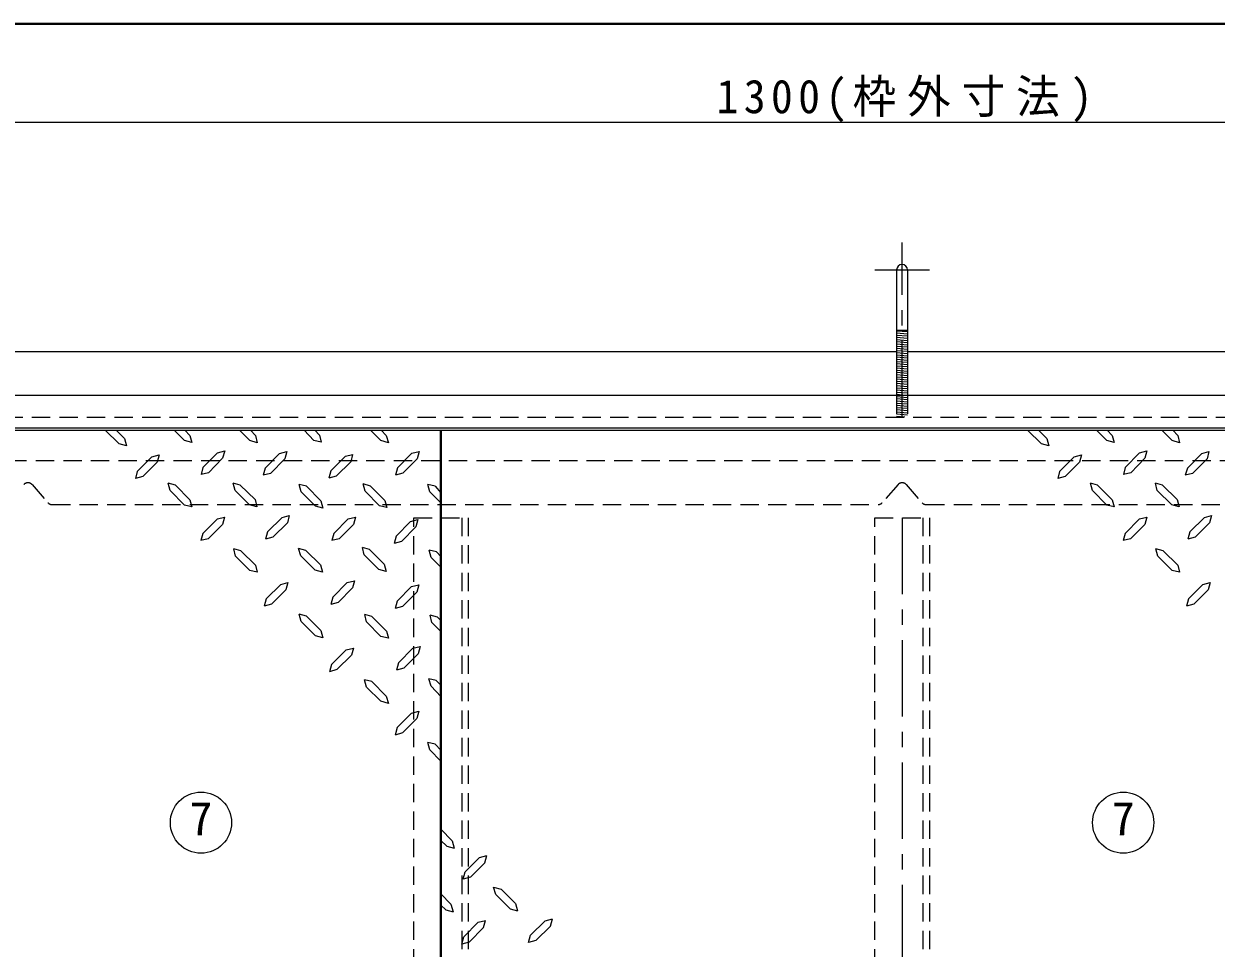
# Model space of a CAD drawing. Units: millimetres at full size, sheet at 1:7; details may follow other scales. Extents: x -1481 to 1354, y -996 to 971.
# Drawn here: x -680 to -134, y 548 to 971 of the extents above; entities that cross this region are included whole.
import ezdxf
from ezdxf.enums import TextEntityAlignment as Align

# ---------------------------------------------------------------- set-up
doc = ezdxf.new("R2010")
doc.units = ezdxf.units.MM
doc.header["$LTSCALE"] = 7
doc.linetypes.add('CHAIN1', pattern=[8, 5, -1, 1, -1])
doc.linetypes.add('DASHED1', pattern=[1.8, 1.2, -0.6])
doc.layers.add('0-0____1', color=4, linetype='Continuous', lineweight=9)
doc.styles.add('ＭＳ ゴシック', font='')
doc.styles.get('ＭＳ ゴシック').set_extended_font_data('MS Gothic')

msp = doc.modelspace()

# ---------------------------------------------------------------- linework, layer by layer
at = {"layer": '0-0____1', "color": 1, "lineweight": 40}
for p, q in [((1354.458, 970.732), (-1480.542, 970.732)), ((-489.042, 450.732), (-489.042, 784.732))]:
    msp.add_line(p, q, dxfattribs=at)
at = {"layer": '0-0____1'}
for p, q in [((-928.042, 925.732), (371.958, 925.732)), ((-280.542, 830.63), (-275.542, 830.63)), ((-275.542, 829.76), (-280.542, 830.169)), ((-275.542, 828.757), (-280.542, 829.165)), ((-275.542, 827.754), (-280.542, 828.162)), ((-275.542, 826.75), (-280.542, 827.159)), ((-275.542, 825.747), (-280.542, 826.155)), ((-275.542, 824.744), (-280.542, 825.152)), ((-275.542, 823.74), (-280.542, 824.149)), ((-275.542, 822.737), (-280.542, 823.145)), ((-275.542, 821.734), (-280.542, 822.142)), ((-275.542, 820.73), (-280.542, 821.139)), ((-275.542, 819.727), (-280.542, 820.135)), ((-275.542, 818.724), (-280.542, 819.132)), ((-275.542, 817.72), (-280.542, 818.129)), ((-275.542, 816.717), (-280.542, 817.125)), ((-275.542, 815.714), (-280.542, 816.122)), ((-275.542, 814.71), (-280.542, 815.119)), ((-275.542, 813.707), (-280.542, 814.115)), ((-275.542, 812.704), (-280.542, 813.112)), ((-275.542, 811.7), (-280.542, 812.109)), ((-275.542, 810.697), (-280.542, 811.106)), ((-275.542, 809.694), (-280.542, 810.102)), ((-275.542, 808.69), (-280.542, 809.099)), ((-275.542, 807.687), (-280.542, 808.096)), ((-275.542, 806.684), (-280.542, 807.092)), ((-275.542, 805.68), (-280.542, 806.089)), ((-275.542, 804.677), (-280.542, 805.086)), ((-275.542, 803.674), (-280.542, 804.082)), ((-275.542, 802.67), (-280.542, 803.079)), ((-275.542, 801.667), (-280.542, 802.076)), ((-276.375, 800.732), (-280.542, 801.072)), ((-642.651, 784.732), (-636.305, 778.537)), ((-637.67, 784.732), (-633.89, 780.952)), ((-611.105, 784.732), (-606.38, 780.007)), ((-581.18, 784.732), (-576.455, 780.007)), ((-576.245, 784.732), (-573.935, 782.422)), ((-573.935, 782.422), (-573.095, 779.062)), ((-551.602, 784.732), (-547.16, 780.112)), ((-546.845, 784.732), (-544.64, 782.527)), ((-544.64, 782.527), (-543.8, 779.272)), ((-521.225, 784.732), (-516.5, 780.007)), ((-516.395, 784.732), (-514.085, 782.422)), ((-514.085, 782.422), (-513.14, 779.062)), ((-220.651, 784.732), (-214.305, 778.537)), ((-215.67, 784.732), (-211.89, 780.952)), ((-189.105, 784.732), (-184.38, 780.007)), ((-159.18, 784.732), (-154.455, 780.007)), ((-154.245, 784.732), (-151.935, 782.422)), ((-151.935, 782.422), (-151.095, 779.062)), ((-573.095, 779.062), (-576.455, 780.007)), ((-543.8, 779.272), (-547.16, 780.112)), ((-513.14, 779.062), (-516.5, 780.007)), ((-502.325, 774.232), (-498.965, 775.072)), ((-498.965, 775.072), (-499.91, 771.712)), ((-151.095, 779.062), (-154.455, 780.007)), ((-628.01, 765.937), (-621.29, 772.657)), ((-625.49, 763.522), (-618.875, 770.137)), ((-621.29, 772.657), (-618.035, 773.497)), ((-618.035, 773.497), (-618.875, 770.137)), ((-595.46, 765.307), (-588.95, 771.922)), ((-569.525, 767.407), (-562.91, 774.127)), ((-567.11, 764.992), (-560.495, 771.607)), ((-539.495, 766.147), (-532.775, 772.867)), ((-536.975, 763.732), (-530.36, 770.347)), ((-532.775, 772.867), (-529.52, 773.707)), ((-529.52, 773.707), (-530.36, 770.347)), ((-508.94, 767.512), (-502.325, 774.232)), ((-506.525, 765.097), (-499.91, 771.712)), ((-206.01, 765.937), (-199.29, 772.657)), ((-203.49, 763.522), (-196.875, 770.137)), ((-199.29, 772.657), (-196.035, 773.497)), ((-196.035, 773.497), (-196.875, 770.137)), ((-173.46, 765.307), (-166.95, 771.922)), ((-147.525, 767.407), (-140.91, 774.127)), ((-145.11, 764.992), (-138.495, 771.607)), ((-628.01, 765.937), (-628.85, 762.682)), ((-597.98, 767.722), (-598.82, 764.467)), ((-595.46, 765.307), (-598.82, 764.467)), ((-569.525, 767.407), (-570.47, 764.152)), ((-567.11, 764.992), (-570.47, 764.152)), ((-539.495, 766.147), (-540.335, 762.892)), ((-508.94, 767.512), (-509.885, 764.257)), ((-506.525, 765.097), (-509.885, 764.257)), ((-206.01, 765.937), (-206.85, 762.682)), ((-175.98, 767.722), (-176.82, 764.467)), ((-173.46, 765.307), (-176.82, 764.467)), ((-147.525, 767.407), (-148.47, 764.152)), ((-145.11, 764.992), (-148.47, 764.152)), ((-625.49, 763.522), (-628.85, 762.682)), ((-610.58, 759.637), (-613.835, 760.477)), ((-612.995, 757.117), (-613.835, 760.477)), ((-610.58, 759.637), (-603.965, 752.917)), ((-583.28, 757.222), (-584.12, 760.582)), ((-580.865, 759.637), (-584.12, 760.582)), ((-580.865, 759.637), (-574.145, 753.022)), ((-550.625, 759.112), (-553.985, 759.952)), ((-553.04, 756.592), (-553.985, 759.952)), ((-550.625, 759.112), (-544.01, 752.497)), ((-536.975, 763.732), (-540.335, 762.892)), ((-523.745, 756.802), (-524.69, 760.162)), ((-521.33, 759.217), (-524.69, 760.162)), ((-521.33, 759.217), (-514.715, 752.602)), ((-491.72, 759.112), (-495.08, 759.952)), ((-494.135, 756.592), (-495.08, 759.952)), ((-491.72, 759.112), (-489.042, 756.052)), ((-203.49, 763.522), (-206.85, 762.682)), ((-188.58, 759.637), (-191.835, 760.477)), ((-190.995, 757.117), (-191.835, 760.477)), ((-188.58, 759.637), (-181.965, 752.917)), ((-161.28, 757.222), (-162.12, 760.582)), ((-158.865, 759.637), (-162.12, 760.582)), ((-158.865, 759.637), (-152.145, 753.022)), ((-612.995, 757.117), (-606.38, 750.502)), ((-583.28, 757.222), (-576.665, 750.607)), ((-574.145, 753.022), (-573.305, 749.767)), ((-553.04, 756.592), (-546.53, 750.082)), ((-523.745, 756.802), (-517.13, 750.187)), ((-494.135, 756.592), (-489.042, 751.499)), ((-190.995, 757.117), (-184.38, 750.502)), ((-161.28, 757.222), (-154.665, 750.607)), ((-152.145, 753.022), (-151.305, 749.767)), ((-573.305, 749.767), (-576.665, 750.607)), ((-543.17, 749.137), (-546.53, 750.082)), ((-544.01, 752.497), (-543.17, 749.137)), ((-513.77, 749.347), (-517.13, 750.187)), ((-514.715, 752.602), (-513.77, 749.347)), ((-151.305, 749.767), (-154.665, 750.607)), ((-597.98, 737.482), (-591.365, 744.202)), ((-591.365, 744.202), (-588.11, 745.042)), ((-588.11, 745.042), (-588.95, 741.682)), ((-568.37, 738.217), (-561.755, 744.832)), ((-565.955, 735.802), (-559.34, 742.417)), ((-561.755, 744.832), (-558.5, 745.777)), ((-558.5, 745.777), (-559.34, 742.417)), ((-538.13, 737.482), (-531.515, 744.202)), ((-531.515, 744.202), (-528.155, 745.042)), ((-528.155, 745.042), (-529.1, 741.682)), ((-509.57, 736.327), (-502.955, 742.942)), ((-502.955, 742.942), (-499.7, 743.887)), ((-499.7, 743.887), (-500.54, 740.527)), ((-175.98, 737.482), (-169.365, 744.202)), ((-169.365, 744.202), (-166.11, 745.042)), ((-166.11, 745.042), (-166.95, 741.682)), ((-146.37, 738.217), (-139.755, 744.832)), ((-143.955, 735.802), (-137.34, 742.417)), ((-139.755, 744.832), (-136.5, 745.777)), ((-136.5, 745.777), (-137.34, 742.417)), ((-597.98, 737.482), (-598.925, 734.227)), ((-595.565, 735.067), (-588.95, 741.682)), ((-568.37, 738.217), (-569.315, 734.857)), ((-538.13, 737.482), (-538.97, 734.227)), ((-535.61, 735.067), (-529.1, 741.682)), ((-507.155, 733.912), (-500.54, 740.527)), ((-175.98, 737.482), (-176.925, 734.227)), ((-173.565, 735.067), (-166.95, 741.682)), ((-146.37, 738.217), (-147.315, 734.857)), ((-595.565, 735.067), (-598.925, 734.227)), ((-565.955, 735.802), (-569.315, 734.857)), ((-535.61, 735.067), (-538.97, 734.227)), ((-521.75, 730.132), (-525.005, 731.077)), ((-524.165, 727.717), (-525.005, 731.077)), ((-509.57, 736.327), (-510.515, 732.967)), ((-507.155, 733.912), (-510.515, 732.967)), ((-173.565, 735.067), (-176.925, 734.227)), ((-143.955, 735.802), (-147.315, 734.857)), ((-580.655, 729.607), (-583.91, 730.552)), ((-583.07, 727.192), (-583.91, 730.552)), ((-583.07, 727.192), (-576.455, 720.577)), ((-580.655, 729.607), (-573.935, 722.992)), ((-550.835, 729.712), (-554.195, 730.657)), ((-553.25, 727.297), (-554.195, 730.657)), ((-553.25, 727.297), (-546.635, 720.682)), ((-550.835, 729.712), (-544.22, 723.097)), ((-524.165, 727.717), (-517.55, 721.102)), ((-521.75, 730.132), (-515.03, 723.517)), ((-491.09, 729.082), (-494.45, 729.922)), ((-493.505, 726.562), (-494.45, 729.922)), ((-493.505, 726.562), (-489.042, 722.099)), ((-491.09, 729.082), (-489.042, 727.034)), ((-158.655, 729.607), (-161.91, 730.552)), ((-161.07, 727.192), (-161.91, 730.552)), ((-161.07, 727.192), (-154.455, 720.577)), ((-158.655, 729.607), (-151.935, 722.992)), ((-573.095, 719.737), (-576.455, 720.577)), ((-573.935, 722.992), (-573.095, 719.737)), ((-543.275, 719.737), (-546.635, 720.682)), ((-544.22, 723.097), (-543.275, 719.737)), ((-514.19, 720.157), (-517.55, 721.102)), ((-515.03, 723.517), (-514.19, 720.157)), ((-151.095, 719.737), (-154.455, 720.577)), ((-151.935, 722.992), (-151.095, 719.737)), ((-538.55, 708.397), (-531.935, 715.012)), ((-566.585, 705.142), (-559.97, 711.757)), ((-536.135, 705.982), (-529.52, 712.597)), ((-509.15, 706.507), (-502.535, 713.227)), ((-506.63, 704.092), (-500.12, 710.707)), ((-502.535, 713.227), (-499.175, 714.067)), ((-499.175, 714.067), (-500.12, 710.707)), ((-144.585, 705.142), (-137.97, 711.757)), ((-569, 707.557), (-569.945, 704.197)), ((-566.585, 705.142), (-569.945, 704.197)), ((-538.55, 708.397), (-539.495, 705.037)), ((-536.135, 705.982), (-539.495, 705.037)), ((-509.15, 706.507), (-509.99, 703.252)), ((-506.63, 704.092), (-509.99, 703.252)), ((-147, 707.557), (-147.945, 704.197)), ((-144.585, 705.142), (-147.945, 704.197)), ((-553.04, 697.267), (-553.985, 700.627)), ((-550.625, 699.682), (-553.985, 700.627)), ((-550.625, 699.682), (-544.01, 693.067)), ((-520.7, 699.577), (-523.955, 700.417)), ((-523.115, 697.057), (-523.955, 700.417)), ((-520.7, 699.577), (-513.98, 692.857)), ((-493.19, 696.742), (-494.03, 700.102)), ((-490.67, 699.262), (-494.03, 700.102)), ((-490.67, 699.262), (-489.042, 697.634)), ((-553.04, 697.267), (-546.53, 690.652)), ((-544.01, 693.067), (-543.17, 689.707)), ((-523.115, 697.057), (-516.5, 690.442)), ((-493.19, 696.742), (-489.042, 692.594)), ((-543.17, 689.707), (-546.53, 690.652)), ((-513.14, 689.602), (-516.5, 690.442)), ((-513.98, 692.857), (-513.14, 689.602)), ((-539.075, 677.632), (-532.46, 684.247)), ((-508.52, 678.262), (-501.905, 684.982)), ((-506, 675.847), (-499.49, 682.462)), ((-501.905, 684.982), (-498.545, 685.822)), ((-498.545, 685.822), (-499.49, 682.462)), ((-539.075, 677.632), (-540.02, 674.272)), ((-536.66, 675.217), (-530.045, 681.832)), ((-508.52, 678.262), (-509.36, 675.007)), ((-536.66, 675.217), (-540.02, 674.272)), ((-506, 675.847), (-509.36, 675.007)), ((-520.7, 669.757), (-524.06, 670.597)), ((-523.115, 667.237), (-524.06, 670.597)), ((-523.115, 667.237), (-516.5, 660.727)), ((-520.7, 669.757), (-514.085, 663.142)), ((-493.61, 667.657), (-494.555, 671.017)), ((-491.195, 670.177), (-494.555, 671.017)), ((-493.61, 667.657), (-489.042, 662.907)), ((-491.195, 670.177), (-489.042, 668.024)), ((-513.14, 659.782), (-516.5, 660.727)), ((-514.085, 663.142), (-513.14, 659.782)), ((-509.15, 648.652), (-502.535, 655.267)), ((-502.535, 655.267), (-499.175, 656.212)), ((-499.175, 656.212), (-500.12, 652.852)), ((-506.63, 646.237), (-500.12, 652.852)), ((-509.15, 648.652), (-509.99, 645.292)), ((-506.63, 646.237), (-509.99, 645.292)), ((-494.135, 638.572), (-495.08, 641.932)), ((-491.72, 641.092), (-495.08, 641.932)), ((-494.135, 638.572), (-489.042, 633.276)), ((-491.72, 641.092), (-489.042, 638.414)), ((-483.95, 596.892), (-489.042, 602.188)), ((-486.365, 594.372), (-489.042, 597.049)), ((-483.95, 596.892), (-483.005, 593.532)), ((-486.365, 594.372), (-483.005, 593.532)), ((-471.455, 589.227), (-477.965, 582.612)), ((-471.455, 589.227), (-468.095, 590.172)), ((-468.935, 586.812), (-468.095, 590.172)), ((-468.935, 586.812), (-475.55, 580.197)), ((-478.91, 579.252), (-477.965, 582.612)), ((-475.55, 580.197), (-478.91, 579.252)), ((-464.945, 575.682), (-461.585, 574.737)), ((-464, 572.322), (-464.945, 575.682)), ((-454.97, 568.227), (-461.585, 574.737)), ((-484.475, 567.807), (-489.042, 572.557)), ((-486.89, 565.287), (-489.042, 567.439)), ((-484.475, 567.807), (-483.53, 564.447)), ((-457.385, 565.707), (-464, 572.322)), ((-454.97, 568.227), (-454.025, 564.867)), ((-486.89, 565.287), (-483.53, 564.447)), ((-457.385, 565.707), (-454.025, 564.867)), ((-472.085, 559.617), (-478.595, 553.002)), ((-469.565, 557.202), (-476.18, 550.482)), ((-472.085, 559.617), (-468.725, 560.457)), ((-469.565, 557.202), (-468.725, 560.457)), ((-441.425, 560.247), (-448.04, 553.632)), ((-439.01, 557.832), (-445.625, 551.217)), ((-441.425, 560.247), (-438.065, 561.192)), ((-439.01, 557.832), (-438.065, 561.192)), ((-479.54, 549.642), (-478.595, 553.002)), ((-476.18, 550.482), (-479.54, 549.642))]:
    msp.add_line(p, q, dxfattribs=at)
at = {"layer": '0-0____1', "linetype": 'CHAIN1'}
for p, q in [((-278.042, 790.732), (-278.042, 870.63)), ((-290.542, 858.13), (-265.542, 858.13)), ((-278.042, 744.732), (-278.042, 450.732))]:
    msp.add_line(p, q, dxfattribs=at)
at = {"layer": '0-0____1', "color": 7, "lineweight": 18}
for p, q in [((-280.542, 858.13), (-280.542, 800.732)), ((-275.542, 858.13), (-275.542, 800.732)), ((-725.542, 820.732), (-280.542, 820.732)), ((-275.542, 820.732), (169.458, 820.732)), ((371.958, 800.732), (-928.042, 800.732)), ((356.958, 785.732), (-913.042, 785.732))]:
    msp.add_line(p, q, dxfattribs=at)
at = {"layer": '0-0____1', "linetype": 'DASHED1'}
for p, q in [((-280.542, 800.732), (-280.542, 790.732)), ((-275.542, 799.66), (-280.542, 800.069)), ((-275.542, 798.657), (-280.542, 799.066)), ((-275.542, 797.654), (-280.542, 798.062)), ((-275.542, 796.65), (-280.542, 797.059)), ((-275.542, 800.664), (-276.375, 800.732)), ((-275.542, 800.732), (-275.542, 790.732)), ((-275.542, 795.647), (-280.542, 796.056)), ((-275.542, 794.644), (-280.542, 795.052)), ((-275.542, 793.64), (-280.542, 794.049)), ((-275.542, 792.637), (-280.542, 793.046)), ((-275.542, 791.634), (-280.542, 792.042)), ((-903.042, 790.732), (346.958, 790.732)), ((-276.783, 790.732), (-280.542, 791.039)), ((341.958, 770.732), (-742.042, 770.732)), ((-676.163, 759.88), (-668.886, 751.583)), ((-279.922, 759.88), (-287.198, 751.583)), ((-276.163, 759.88), (-268.886, 751.583)), ((-667.007, 750.732), (-289.078, 750.732)), ((-267.007, 750.732), (110.922, 750.732)), ((-479.542, 744.732), (-479.542, 450.732)), ((-268.542, 744.732), (-268.542, 450.732))]:
    msp.add_line(p, q, dxfattribs=at)
at = {"layer": '0-0____1', "color": 5, "lineweight": 25}
msp.add_line((-747.947, 784.732), (354.958, 784.732), dxfattribs=at)
at = {"layer": '0-0____1', "color": 7, "linetype": 'DASHED1', "lineweight": 18}
for p, q in [((-501.542, 744.732), (-476.542, 744.732)), ((-501.542, 450.732), (-501.542, 744.732)), ((-476.542, 744.732), (-476.542, 450.732)), ((-290.542, 744.732), (-265.542, 744.732)), ((-290.542, 450.732), (-290.542, 744.732)), ((-265.542, 744.732), (-265.542, 450.732))]:
    msp.add_line(p, q, dxfattribs=at)
at = {"layer": '0-0____1'}
for points in [[(-633.89, 780.952), (-632.945, 777.592), (-636.305, 778.537)], [(-606.275, 784.732), (-603.965, 782.422), (-603.02, 779.167), (-606.38, 780.007)], [(-211.89, 780.952), (-210.945, 777.592), (-214.305, 778.537)], [(-184.275, 784.732), (-181.965, 782.422), (-181.02, 779.167), (-184.38, 780.007)], [(-597.98, 767.722), (-591.365, 774.442), (-588.005, 775.282), (-588.95, 771.922)], [(-562.91, 774.127), (-559.655, 774.967), (-560.495, 771.607)], [(-175.98, 767.722), (-169.365, 774.442), (-166.005, 775.282), (-166.95, 771.922)], [(-140.91, 774.127), (-137.655, 774.967), (-138.495, 771.607)], [(-603.965, 752.917), (-603.02, 749.662), (-606.38, 750.502)], [(-181.965, 752.917), (-181.02, 749.662), (-184.38, 750.502)], [(-569, 707.557), (-562.385, 714.172), (-559.13, 715.117), (-559.97, 711.757)], [(-531.935, 715.012), (-528.575, 715.852), (-529.52, 712.597)], [(-147, 707.557), (-140.385, 714.172), (-137.13, 715.117), (-137.97, 711.757)], [(-532.46, 684.247), (-529.1, 685.087), (-530.045, 681.832)], [(-445.625, 551.217), (-448.985, 550.377), (-448.04, 553.632)]]:
    msp.add_lwpolyline(points, dxfattribs=at)
at = {"layer": '0-0____1', "color": 7, "lineweight": 18}
for centre in [(-598.875, 605.186), (-176.875, 605.186)]:
    msp.add_circle(centre, 14, dxfattribs=at)
msp.add_arc((-278.042, 858.13), 2.5, 0, 180, dxfattribs=at)
at = {"layer": '0-0____1', "linetype": 'DASHED1'}
for centre, start, end in [((-678.042, 758.232), 41.25117, 138.74883), ((-278.042, 758.232), 41.25117, 138.74883), ((-667.007, 753.232), 221.25117, 270), ((-289.078, 753.232), 270, 318.74883), ((-267.007, 753.232), 221.25117, 270)]:
    msp.add_arc(centre, 2.5, start, end, dxfattribs=at)

# ---------------------------------------------------------------- texts
at = {"layer": '0-0____1', "color": 7, "style": 'ＭＳ ゴシック'}
for p in [(-604.125, 594.686), (-182.125, 594.686)]:
    msp.add_text('7', height=15.4, dxfattribs=at).set_placement(p, align=Align.BOTTOM_LEFT)
at = {"layer": '0-0____1', "color": 7, "insert": (-362.917, 925.732), "char_height": 15.4, "attachment_point": 7, "style": 'ＭＳ ゴシック'}
msp.add_mtext('\\T1.25;\\W0.95;1300(枠外寸法)', dxfattribs=at)

doc.saveas('drawing.dxf')
